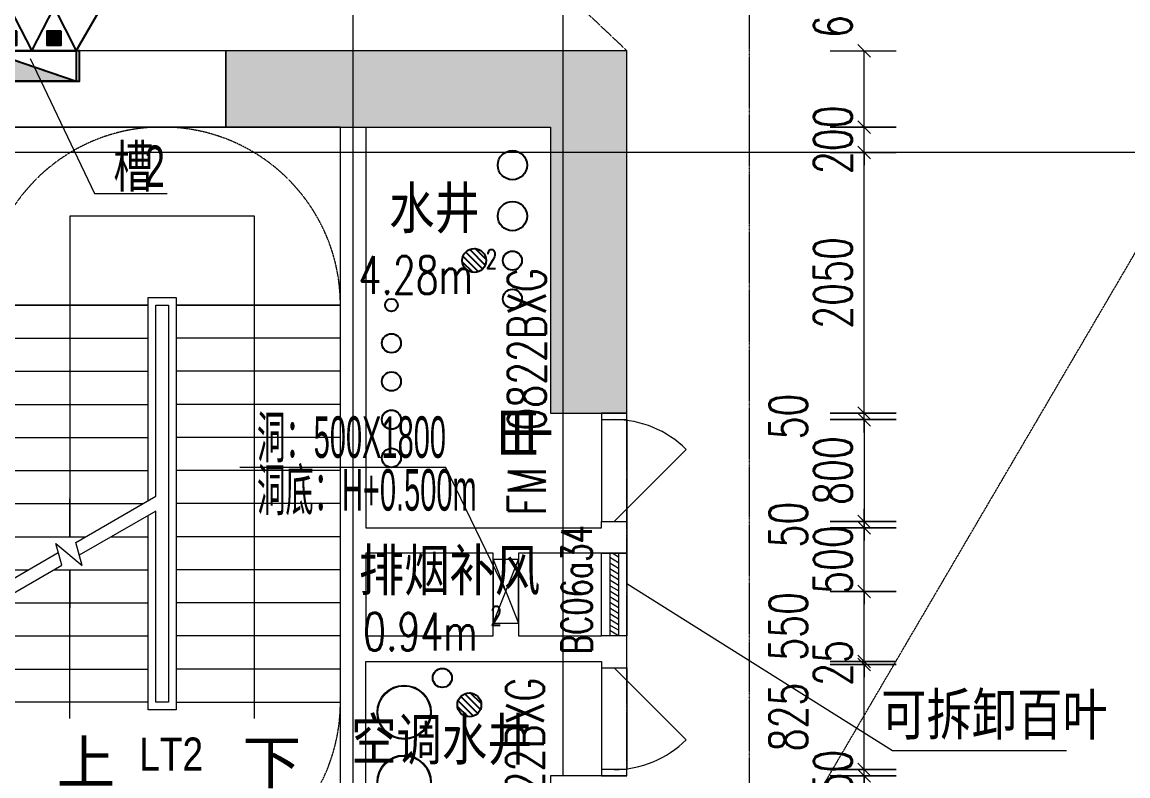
# Model space of a CAD drawing. Header units: millimetres. Extents: x 8533 to 398112, y -117646 to 105276.
# Drawn here: x 180296 to 188982, y 59255 to 65180 of the extents above; entities that cross this region are included whole.
import ezdxf

# ---------------------------------------------------------------- set-up
doc = ezdxf.new("R2010")
doc.units = ezdxf.units.MM
for name, pattern in [('IMPORT-A-D0TE-BF$0$DOTE', [0]), ('IMPORT-A-PMDT-10F$0$DASH _2_', [3.5, 2.5, -1]), ('IMPORT-A-stair-10F$0$DASH', [3.5, 2.5, -1]), ('IMPORT-DASH', [3.5, 2.5, -1]), ('IMPORT-P-XHS-10F$0$DASH', [3.5, 2.5, -1])]:
    doc.linetypes.add(name, pattern=pattern)
for name, color, linetype, lineweight in [('A-D0TE-BF$0$A-Axis-GRID', 1, 'IMPORT-A-D0TE-BF$0$DOTE', 13), ('A-PMDT-10F$0$后幕墙', 3, 'Continuous', 13), ('A-stair-10F$0$A-floor-STAI', 2, 'Continuous', 13), ('A-stair-10F$0$DIM_SYMB', 3, 'Continuous', 13), ('A-stair-10F$0$PUB_TEXT', 7, 'Continuous', 13), ('A-wall-10F$0$A-Dims', 140, 'Continuous', 13), ('A-wall-10F$0$A-Dims-IDEN', 13, 'Continuous', 13), ('A-wall-10F$0$A-wall-ARCH', 7, 'Continuous', 13), ('A-wall-10F$0$A-wall-COL', 30, 'Continuous', 13), ('A-wall-10F$0$A-win', 3, 'Continuous', 13), ('A-wall-10F$0$A-win-TEXT', 212, 'Continuous', 13), ('A-wall-10F$0$DOOR_FIRE', 4, 'Continuous', 13), ('A-wall-10F$0$DOOR_FIRE_TEXT', 7, 'Continuous', 13), ('A-wall-10F$0$PUB_TEXT', 7, 'Continuous', 13), ('A-wall-10F$0$SPACE', 7, 'Continuous', 13), ('H-TJ-10F$0$H-TZ-JZLD', 211, 'Continuous', 13), ('H-TJ-10F$0$H-TZ-JZLDBZ', 4, 'Continuous', 13), ('H-TJ-10F$0$H-TZ-KTTG', 2, 'Continuous', 13), ('P-XHS-10F$0$PTA-PS排水地漏', 10, 'Continuous', 25), ('P-XHS-10F$0$PTA-PS重力废水立管', 21, 'Continuous', 25), ('P-XHS-10F$0$PTA-XH消火栓立管_1区_', 10, 'Continuous', 25), ('P-XHS-10F$0$PTA-XH消火栓箱', 10, 'Continuous', 25), ('P-XHS-10F$0$PTA-XH消防转输立管', 20, 'Continuous', 25), ('P-XHS-10F$0$PTA-YS重力雨水立管', 130, 'Continuous', 25), ('P-XHS-10F$0$PTA-ZP自喷立管2区', 210, 'Continuous', 25), ('P-XHS-10F$0$PTA-ZP自喷立管_1区_', 210, 'Continuous', 25), ('P-XHS-10F$0$消火栓留槽提资', 4, 'Continuous', 13), ('wall-10_12F$0$S-hatch', 253, 'Continuous', 13), ('wall-10_12F$0$S-wall', 31, 'Continuous', 13), ('X-AREA-SS', 3, 'IMPORT-DASH', 13), ('塔楼-ARC-10F-20250714_dwg', 8, 'Continuous', 13)]:
    doc.layers.add(name, color=color, linetype=linetype, lineweight=lineweight)
doc.styles.add('Arial', font='arial.ttf', dxfattribs={"width": 0.7, "height": 326.200771})
doc.styles.add('Arial_2', font='arial.ttf', dxfattribs={"width": 0.5, "height": 326.200771})
doc.styles.add('Arial_5', font='arial.ttf', dxfattribs={"width": 0.8, "height": 326.200771})
doc.styles.add('Arial_8', font='arial.ttf', dxfattribs={"width": 0.8, "height": 260.960617})
doc.styles.add('Arial_9', font='arial.ttf', dxfattribs={"width": 0.63, "height": 326.200771})
doc.styles.add('Simplex', font='simplex_.ttf', dxfattribs={"width": 0.705882, "height": 297.5})
doc.styles.add('Simplex_3', font='simplex_.ttf', dxfattribs={"height": 337.588652})
doc.styles.add('Simplex_4', font='simplex_.ttf', dxfattribs={"width": 0.705882, "height": 238})
doc.styles.add('Simplex_5', font='simplex_.ttf', dxfattribs={"width": 0.705882, "height": 148.75})

# ---------------------------------------------------------------- blocks, each defined once
blk = doc.blocks.new('塔楼-ARC-10F-20250714_dwg_A-D0TE-BF-2024562-10F_ARC_46_000_')
at = {"layer": 'A-D0TE-BF$0$A-Axis-GRID', "linetype": 'Continuous'}
for p, q in [((26600, 800), (26600, 12239.4)), ((28250, 800), (28250, 7769.6)), ((26600, 200), (26600, 800)), ((28250, -2050), (28250, 800)), ((26600, -5600), (26600, 200)), ((28150, 0), (23700, 0)), ((28750, 0), (28150, 0)), ((36020, 0), (28750, 0)), ((28250, -4900), (28250, -2050))]:
    blk.add_line(p, q, dxfattribs=at)
blk = doc.blocks.new('塔楼-ARC-10F-20250714_dwg__U165-2024575-10F_ARC_46_000_')
at = {"layer": 'H-TJ-10F$0$H-TZ-JZLD'}
blk.add_line((0, 250), (200, -250), dxfattribs=at)
at = {"layer": 'H-TJ-10F$0$H-TZ-JZLD', "flags": 128}
blk.add_lwpolyline([(0, -250), (200, -250), (200, 250), (0, 250), (0, -250), (200, 250)], dxfattribs=at)
blk = doc.blocks.new('塔楼-ARC-10F-20250714_dwg__U144-2024596-10F_ARC_46_000_')
at = {"layer": 'H-TJ-10F$0$H-TZ-KTTG'}
for radius in [213, 206, 206]:
    blk.add_circle((0, 0), radius, dxfattribs=at)
blk = doc.blocks.new('塔楼-ARC-10F-20250714_dwg_H-TJ-10F-2024599-10F_ARC_46_000_')
at = {"layer": 'H-TJ-10F$0$H-TZ-JZLDBZ', "flags": 128}
blk.add_lwpolyline([(27800, -3450), (27327.1, -2475.7), (25709.1, -2475.7)], dxfattribs=at)
for name, p in [('塔楼-ARC-10F-20250714_dwg__U165-2024575-10F_ARC_46_000_', (27700, -3450)), ('塔楼-ARC-10F-20250714_dwg__U144-2024596-10F_ARC_46_000_', (27000.4, -4399.6)), ('塔楼-ARC-10F-20250714_dwg__U144-2024596-10F_ARC_46_000_', (27000.4, -4949.6))]:
    blk.add_blockref(name, p)
at = {"layer": 'H-TJ-10F$0$H-TZ-JZLDBZ', "attachment_point": 1, "line_spacing_factor": 0.941778, "style": 'Arial_2'}
for s, insert, char_height, width in [('洞：500X1800', (25845.3, -2073.9), 326.2, 1838.574), ('洞底：H+0.500m', (25845.3, -2488.8), 326.201, 2145.003)]:
    blk.add_mtext(s, dxfattribs=dict(at, insert=insert, char_height=char_height, width=width))
blk = doc.blocks.new('塔楼-ARC-10F-20250714_dwg_H-TJ-10F-V80-10F_ARC_46_000_')
at = {"layer": 'H-TJ-10F$0$H-TZ-JZLDBZ', "flags": 128}
blk.add_lwpolyline([(27800, -3450), (27327.1, -2475.7), (25709.1, -2475.7)], dxfattribs=at)
for name, p in [('塔楼-ARC-10F-20250714_dwg__U165-2024575-10F_ARC_46_000_', (27700, -3450)), ('塔楼-ARC-10F-20250714_dwg__U144-2024596-10F_ARC_46_000_', (27000.4, -4399.6)), ('塔楼-ARC-10F-20250714_dwg__U144-2024596-10F_ARC_46_000_', (27000.4, -4949.6))]:
    blk.add_blockref(name, p)
at = {"layer": 'H-TJ-10F$0$H-TZ-JZLDBZ', "attachment_point": 1, "line_spacing_factor": 0.941778, "style": 'Arial_2'}
for s, insert, char_height, width in [('洞：500X1800', (25845.3, -2073.9), 326.2, 1838.574), ('洞底：H+0.500m', (25845.3, -2488.8), 326.201, 2145.003)]:
    blk.add_mtext(s, dxfattribs=dict(at, insert=insert, char_height=char_height, width=width))
blk = doc.blocks.new('塔楼-ARC-10F-20250714_dwg_wall-10_12F-2024600-10F_ARC_46_000_')
at = {"layer": 'wall-10_12F$0$S-hatch'}
blk.add_hatch(color=256, dxfattribs=at).paths.add_polyline_path([(28150, -2050), (28750, -2050), (28750, 800), (25600, 800), (25600, 200), (28150, 200), (28150, 118.8)], flags=0)
at = {"layer": 'wall-10_12F$0$S-wall'}
for p, q in [((28750, 200), (28750, 800)), ((28750, -2050), (28750, 200))]:
    blk.add_line(p, q, dxfattribs=at)
at = {"layer": 'wall-10_12F$0$S-wall', "flags": 128}
for points in [[(28750, 800), (25600, 800), (25600, 200), (28150, 200)], [(28150, 200), (28150, -2050), (28750, -2050)], [(28750, -4900), (28150, -4900), (28150, -5600)]]:
    blk.add_lwpolyline(points, dxfattribs=at)
blk = doc.blocks.new('塔楼-ARC-10F-20250714_dwg_A-stair-10F-2024607-10F_ARC_46_000_')
at = {"layer": 'A-stair-10F$0$A-floor-STAI'}
for p, q in [((25600, 200), (23700, 200)), ((26500, 200), (25600, 200)), ((23700, -1460), (24990, -1460)), ((26500, -1460), (25210, -1460)), ((23700, -1720), (24990, -1720)), ((26500, -1720), (25210, -1720)), ((23700, -1980), (24990, -1980)), ((26500, -1980), (25210, -1980)), ((23700, -2240), (24990, -2240)), ((26500, -2240), (25210, -2240)), ((23700, -2500), (24990, -2500)), ((26500, -2500), (25210, -2500)), ((23700, -2760), (24950.5, -2760)), ((26500, -2760), (25210, -2760)), ((23700, -3020), (24500.2, -3020)), ((24700.2, -3020), (24990, -3020)), ((26500, -3020), (25210, -3020)), ((23700, -3482), (24283.8, -3144.9)), ((23700, -3280), (24049.8, -3280)), ((24249.8, -3280), (24990, -3280)), ((26500, -3280), (25210, -3280)), ((23799.5, -3540), (24990, -3540)), ((26500, -3540), (25210, -3540)), ((23700, -3800), (24990, -3800)), ((26500, -3800), (25210, -3800)), ((23700, -4060), (24990, -4060)), ((26500, -4060), (25210, -4060)), ((24990, -4320), (23700, -4320))]:
    blk.add_line(p, q, dxfattribs=at)
at = {"layer": 'A-stair-10F$0$A-floor-STAI', "flags": 128}
for points in [[(25210, -4320), (26500, -4320), (26500, -1200), (25210, -1200), (26500, -1200), (26500, 200)], [(23700, -3597.4), (24310.6, -3244.9), (24264.4, -3072.6), (24470.5, -3245.5), (24422.1, -3065.1), (25050, -2702.6), (25050, -1200), (25150, -1200), (25150, -4320), (25050, -4320), (25050, -2818), (24448.9, -3165.1)], [(24990, -2737.2), (24990, -1140), (25210, -1140), (25210, -4380), (24990, -4380), (24990, -2852.7)], [(25050, -2702.6), (25050, -1200), (25150, -1200), (25150, -4320), (25050, -4320), (25050, -2818)]]:
    blk.add_lwpolyline(points, dxfattribs=at)
blk.add_lwpolyline([(23700, -1200), (24990, -1200)], close=True, dxfattribs=at)
at = {"layer": 'A-stair-10F$0$A-floor-STAI', "linetype": 'IMPORT-A-stair-10F$0$DASH'}
for centre, start, end in [((25100, -1200), 360, 180), ((25100, -1200), 0, 180), ((25100, -4320), 179.99905, 360), ((25100, -4320), 179.99905, 360)]:
    blk.add_arc(centre, 1400, start, end, dxfattribs=at)
at = {"layer": 'A-stair-10F$0$DIM_SYMB', "flags": 128}
for points in [[(25825, -4450), (25825, -500), (24375, -500), (24375, -3020), (24375, -2720)], [(24375, -4450), (24375, -3280), (24375, -3580)]]:
    blk.add_lwpolyline(points, dxfattribs=at)
at = {"layer": 'A-stair-10F$0$DIM_SYMB', "color": 7, "char_height": 337.589, "width": 545.242, "attachment_point": 1, "line_spacing_factor": 1.125731, "style": 'Simplex_3'}
for s, insert in [('\\fSimplex|b0|i0|c134|p2|;上', (24270.7, -4623.2)), ('\\fSimplex|b0|i0|c134|p2|;下', (25730.1, -4623.2))]:
    blk.add_mtext(s, dxfattribs=dict(at, insert=insert))
at = {"layer": 'A-stair-10F$0$PUB_TEXT', "insert": (24919, -4598.4), "char_height": 260.96, "width": 583.322, "attachment_point": 1, "line_spacing_factor": 0.941778, "style": 'Arial_8'}
blk.add_mtext('LT2', dxfattribs=at)
blk = doc.blocks.new('塔楼-ARC-10F-20250714_dwg_P-XHS-10F$0$消火栓箱体_留洞750_240_-V82-10F_ARC_46_000_')
at = {"layer": 'P-XHS-10F$0$PTA-XH消火栓箱'}
h = blk.add_hatch(dxfattribs=at)
h.set_pattern_fill('FP_59', color=256, style=0, pattern_type=2)
h.set_pattern_definition([(18.925, (1106908.59, 2309253.54), (-15.591736, 5.3461195), [])])
h.paths.add_polyline_path([(1140961.5, 2311372.9), (1140847, 2311372.9), (1140847, 2311484.4), (1140961.5, 2311484.4)], flags=0)
h = blk.add_hatch(dxfattribs=at)
h.set_pattern_fill('FP_60', color=256, style=0, pattern_type=2)
h.set_pattern_definition([(18.925, (1107258.59, 2309253.54), (-15.591736, 5.3461195), [])])
h.paths.add_polyline_path([(1141311.5, 2311372.9), (1141197, 2311372.9), (1141197, 2311484.4), (1141311.5, 2311484.4)], flags=0)
blk.add_hatch(color=256, dxfattribs=at).paths.add_polyline_path([(1141429.3, 2311090.4), (1141429.3, 2311330.4), (1140729.3, 2311090.4)], flags=0)
at = {"layer": 'P-XHS-10F$0$PTA-XH消火栓立管_1区_', "color": 135}
blk.add_line((1140729.2, 2311330.4), (1140379.2, 2311936.6), dxfattribs=at)
at = {"layer": 'P-XHS-10F$0$PTA-XH消火栓立管_1区_', "color": 135, "flags": 128}
blk.add_lwpolyline([(1140704.3, 2311330.4), (1141454.3, 2311330.4), (1141454.3, 2311090.4), (1140704.3, 2311090.4)], close=True, dxfattribs=at)
at = {"layer": 'P-XHS-10F$0$PTA-XH消火栓立管_1区_', "color": 135, "linetype": 'IMPORT-P-XHS-10F$0$DASH'}
blk.add_arc((1140729.2, 2311330.4), 700, 0, 120, dxfattribs=at)
at = {"layer": 'P-XHS-10F$0$PTA-XH消火栓箱'}
for p, q in [((1141429.3, 2311330.4), (1140729.3, 2311090.4)), ((1141429.3, 2311090.4), (1141429.3, 2311330.4)), ((1140729.3, 2311090.4), (1141429.3, 2311090.4))]:
    blk.add_line(p, q, dxfattribs=at)
at = {"layer": 'P-XHS-10F$0$PTA-XH消火栓箱', "flags": 128}
for points in [[(1140904.3, 2311669.5), (1140729.3, 2311330.4), (1141079.2, 2311330.4)], [(1141254.3, 2311669.5), (1141079.3, 2311330.4), (1141429.2, 2311330.4)]]:
    blk.add_lwpolyline(points, close=True, dxfattribs=at)
for points in [[(1140847, 2311484.4), (1140961.5, 2311484.4), (1140961.5, 2311372.9), (1140847, 2311372.9), (1140847, 2311484.4)], [(1141197, 2311484.4), (1141311.5, 2311484.4), (1141311.5, 2311372.9), (1141197, 2311372.9), (1141197, 2311484.4)], [(1141429.3, 2311330.4), (1141079.3, 2311330.4), (1140729.3, 2311330.4), (1141429.3, 2311330.4), (1140729.3, 2311330.4), (1140729.3, 2311090.4), (1141429.3, 2311090.4), (1141429.3, 2311330.4), (1140729.3, 2311090.4)]]:
    blk.add_lwpolyline(points, dxfattribs=at)
blk = doc.blocks.new('塔楼-ARC-10F-20250714_dwg_P-XHS-10F$0$$TwtSys$00000141-2024618-10F_ARC_46_000_')
at = {"layer": 'P-XHS-10F$0$PTA-PS排水地漏', "flags": 128}
for points in [[(-10.1, 91.8), (-94.2, 7.7)], [(35.1, 87.2), (-87.2, -35.1)], [(66.5, 66.5), (-66.5, -66.5)], [(87.6, 32.9), (-32.4, -87.1)], [(92.3, -11.4), (11.4, -92.3)]]:
    blk.add_lwpolyline(points, close=True, dxfattribs=at)
at = {"layer": 'P-XHS-10F$0$PTA-PS排水地漏'}
blk.add_circle((0, 0), 94, dxfattribs=at)
blk.add_circle((0, 0), 94, dxfattribs=at)
blk = doc.blocks.new('塔楼-ARC-10F-20250714_dwg_P-XHS-10F-2024623-10F_ARC_46_000_')
at = {"layer": 'P-XHS-10F$0$PTA-PS重力废水立管'}
for centre in [(27850.9, -849.6), (27300.5, -4130)]:
    blk.add_circle(centre, 75, dxfattribs=at)
at = {"layer": 'P-XHS-10F$0$PTA-XH消防转输立管'}
for centre in [(27850.9, -99.6), (27850.9, -499.6)]:
    blk.add_circle(centre, 115, dxfattribs=at)
at = {"layer": 'P-XHS-10F$0$PTA-YS重力雨水立管'}
blk.add_circle((27850.9, -1149.6), 75, dxfattribs=at)
at = {"layer": 'P-XHS-10F$0$PTA-ZP自喷立管2区'}
for centre in [(26900.9, -1499.6), (26900.9, -1799.6), (26900.5, -2100), (26900.5, -2400)]:
    blk.add_circle(centre, 75, dxfattribs=at)
at = {"layer": 'P-XHS-10F$0$PTA-ZP自喷立管_1区_'}
blk.add_circle((26900.9, -1199.6), 50, dxfattribs=at)
at = {"layer": 'P-XHS-10F$0$消火栓留槽提资', "flags": 128}
blk.add_lwpolyline([(24062.4, 739.1), (24569.1, -322.7), (25138.6, -322.7)], dxfattribs=at)
at = {"extrusion": (0, 0, -1), "zscale": -1, "rotation": 359.9856960209426}
blk.add_blockref('塔楼-ARC-10F-20250714_dwg_P-XHS-10F$0$消火栓箱体_留洞750_240_-V82-10F_ARC_46_000_', (-1165731.7, -2310245.4), dxfattribs=at)
at = {"rotation": 270}
for p in [(27550.9, -849.6), (27512.6, -4342.1)]:
    blk.add_blockref('塔楼-ARC-10F-20250714_dwg_P-XHS-10F$0$$TwtSys$00000141-2024618-10F_ARC_46_000_', p, dxfattribs=at)
at = {"layer": 'P-XHS-10F$0$消火栓留槽提资', "color": 7, "char_height": 326.201, "attachment_point": 1, "line_spacing_factor": 0.941778}
for s, insert, width, style in [('\\fArial|b0|i0|c134|p34|;\\W.7;槽', (24717.1, 54.1), 422.661, 'Arial'), ('\\fArial|b0|i0|c134|p34|;\\W.63;2', (24962.1, 54.1), 190.197, 'Arial_9')]:
    blk.add_mtext(s, dxfattribs=dict(at, insert=insert, width=width, style=style))
blk = doc.blocks.new('塔楼-ARC-10F-20250714_dwg_A-wall-10F$0$$DorLib2D$00000114-2024789-10F_ARC_46_000_')
at = {"layer": 'A-wall-10F$0$DOOR_FIRE'}
blk.add_line((28650, -2900), (29215.7, -2334.3), dxfattribs=at)
blk.add_arc((28650, -2900), 800, 45, 90, dxfattribs=at)
blk = doc.blocks.new('塔楼-ARC-10F-20250714_dwg_A-wall-10F$0$$WINLIB2D$00000039-2024790-10F_ARC_46_000_')
at = {"layer": 'A-wall-10F$0$A-win'}
for p, q in [((28616.7, -3150), (28616.7, -3800)), ((28683.3, -3225.5), (28616.7, -3183.8)), ((28683.3, -3181.3), (28633.3, -3150)), ((28683.3, -3269.7), (28616.7, -3228)), ((28683.3, -3313.9), (28616.7, -3272.2)), ((28683.3, -3358.1), (28616.7, -3316.4)), ((28683.3, -3402.3), (28616.7, -3360.6)), ((28683.3, -3446.4), (28616.7, -3404.8)), ((28683.3, -3490.6), (28616.7, -3449)), ((28683.3, -3534.8), (28616.7, -3493.2)), ((28683.3, -3579), (28616.7, -3537.4)), ((28683.3, -3623.2), (28616.7, -3581.6)), ((28683.3, -3667.4), (28616.7, -3625.8)), ((28683.3, -3711.6), (28616.7, -3669.9)), ((28683.3, -3755.8), (28616.7, -3714.1))]:
    blk.add_line(p, q, dxfattribs=at)
at = {"layer": 'A-wall-10F$0$A-win', "flags": 128}
blk.add_lwpolyline([(28550, -3150), (28750, -3150), (28750, -3800), (28550, -3800)], close=True, dxfattribs=at)
blk.add_lwpolyline([(28683.3, -3150), (28683.3, -3800), (28616.7, -3758.3)], dxfattribs=at)
blk = doc.blocks.new('塔楼-ARC-10F-20250714_dwg_A-wall-10F$0$$DorLib2D$00000114-2024791-10F_ARC_46_000_')
at = {"layer": 'A-wall-10F$0$DOOR_FIRE'}
blk.add_line((28650, -4050), (29215.7, -4615.7), dxfattribs=at)
blk.add_arc((28650, -4050), 800, 270, 315, dxfattribs=at)
blk = doc.blocks.new('塔楼-ARC-10F-20250714_dwg_A-wall-10F$0$_ArchTick-2024809-10F_ARC_46_000_')
at = {"layer": 'A-wall-10F$0$A-Dims'}
blk.add_line((-0.5, -0.5), (0.5, 0.5), dxfattribs=at)
blk = doc.blocks.new('塔楼-ARC-10F-20250714_dwg_A-wall-10F-2024810-10F_ARC_46_000_')
at = {"layer": 'A-wall-10F$0$A-Dims'}
for p, q in [((30347.4, 800), (30864.6, 800)), ((30614.6, 200), (30614.6, 800)), ((30614.6, -2900), (30614.6, -2800))]:
    blk.add_line(p, q, dxfattribs=at)
at = {"layer": 'A-wall-10F$0$A-Dims', "flags": 128}
for points in [[(30614.6, 0), (30614.6, 200), (30614.6, 300)], [(30614.6, -2050), (30614.6, 0), (30614.6, -100)], [(30614.6, -2100), (30614.6, -2050), (30614.6, -1950)], [(30614.6, -2200), (30614.6, -2100), (30614.6, -2900), (30614.6, -2950), (30614.6, -3050)], [(30614.6, -3450), (30614.6, -2950), (30614.6, -2850)], [(30614.6, -4000), (30614.6, -3450), (30614.6, -3550)], [(30614.6, -4025), (30614.6, -4000), (30614.6, -3900)], [(30614.6, -4850), (30614.6, -4025), (30614.6, -4125)], [(30614.6, -4900), (30614.6, -4850), (30614.6, -4750)], [(30614.6, -5000), (30614.6, -4900), (30614.6, -5600), (30614.6, -5750), (30614.6, -5850)]]:
    blk.add_lwpolyline(points, dxfattribs=at)
for points in [[(30864.6, 200), (30347.4, 200)], [(30864.6, 0), (30347.4, 0)], [(30864.6, -2050), (30347.4, -2050)], [(30864.6, -2100), (30347.4, -2100)], [(30864.6, -2900), (30347.4, -2900)], [(30864.6, -2950), (30347.4, -2950)], [(30864.6, -3450), (30347.4, -3450)], [(30864.6, -4000), (30347.4, -4000)], [(30864.6, -4025), (30347.4, -4025)], [(30864.6, -4850), (30347.4, -4850)], [(30864.6, -4900), (30347.4, -4900)]]:
    blk.add_lwpolyline(points, close=True, dxfattribs=at)
at = {"layer": 'A-wall-10F$0$A-Dims-IDEN', "flags": 128}
blk.add_lwpolyline([(28750, -3388.4), (30836.6, -4699.8), (32204.3, -4699.8)], dxfattribs=at)
at = {"layer": 'A-wall-10F$0$A-wall-ARCH', "flags": 128}
for points in [[(25600, 200), (25600, 800), (23700, 800), (23700, 200)], [(28550, -2050), (28550, -2100), (28750, -2100), (28750, -2050)], [(27700, -3800), (27700, -3150), (26700, -3150), (26700, -3800)], [(28750, -4900), (28750, -4850), (28550, -4850), (28550, -4900)]]:
    blk.add_lwpolyline(points, close=True, dxfattribs=at)
for points in [[(26500, -5600), (26500, -3900), (26500, -3070), (26500, 200), (26700, 200), (26700, -2950), (27800, -2950), (28550, -2950), (28550, -2900), (28750, -2900), (28750, -3050), (28750, -3150), (28550, -3150), (27900, -3150), (27900, -3800), (28550, -3800)], [(26700, -5600), (26700, -4000), (27800, -4000), (28550, -4000), (28550, -4050), (28750, -4050), (28750, -3900), (28750, -3800), (28550, -3800)]]:
    blk.add_lwpolyline(points, dxfattribs=at)
at = {"layer": 'A-wall-10F$0$A-wall-COL', "flags": 128}
blk.add_lwpolyline([(25600, 200), (28150, 200), (28150, -2050), (28750, -2050), (28750, 800), (25600, 800)], close=True, dxfattribs=at)
at = {"layer": 'A-wall-10F$0$DOOR_FIRE'}
for p, q in [((28550, -2100), (28550, -2900)), ((28750, -2100), (28750, -2900)), ((28550, -4050), (28550, -4850)), ((28750, -4050), (28750, -4850))]:
    blk.add_line(p, q, dxfattribs=at)
at = {"xscale": 100, "yscale": 100, "zscale": 100}
for p, rotation in [((30614.6, 800), 90), ((30614.6, 200), 270), ((30614.6, 200), 270), ((30614.6, 0), 90), ((30614.6, 0), 90), ((30614.6, -2050), 270), ((30614.6, -2050), 270), ((30614.6, -2100), 90), ((30614.6, -2100), 90), ((30614.6, -2900), 270), ((30614.6, -2900), 270), ((30614.6, -2950), 270), ((30614.6, -2950), 90), ((30614.6, -3450), 90), ((30614.6, -3450), 90), ((30614.6, -4000), 270), ((30614.6, -4000), 270), ((30614.6, -4025), 90), ((30614.6, -4025), 90), ((30614.6, -4850), 270), ((30614.6, -4850), 270), ((30614.6, -4900), 90), ((30614.6, -4900), 90)]:
    blk.add_blockref('塔楼-ARC-10F-20250714_dwg_A-wall-10F$0$_ArchTick-2024809-10F_ARC_46_000_', p, dxfattribs=dict(at, rotation=rotation))
for name in ['塔楼-ARC-10F-20250714_dwg_A-wall-10F$0$$DorLib2D$00000114-2024789-10F_ARC_46_000_', '塔楼-ARC-10F-20250714_dwg_A-wall-10F$0$$WINLIB2D$00000039-2024790-10F_ARC_46_000_', '塔楼-ARC-10F-20250714_dwg_A-wall-10F$0$$DorLib2D$00000114-2024791-10F_ARC_46_000_']:
    blk.add_blockref(name, (0, 0))
at = {"layer": 'A-wall-10F$0$A-Dims', "color": 7, "char_height": 297.5, "attachment_point": 2, "rotation": 90, "line_spacing_factor": 1.125731, "style": 'Simplex'}
for s, insert, width in [('600', (30219.7, 1170), 688.422), ('200', (30219.7, 100), 688.422), ('2050', (30219.7, -1025), 917.896), ('50', (29869.7, -2075), 458.948), ('800', (30219.7, -2500), 688.422), ('50', (29869.7, -2925), 458.948), ('500', (30219.7, -3200), 688.422), ('550', (29869.7, -3725), 688.422), ('25', (30219.7, -4012.5), 458.948), ('825', (29869.7, -4437.5), 688.422), ('50', (30219.7, -4875), 458.948)]:
    blk.add_mtext(s, dxfattribs=dict(at, insert=insert, width=width))
at = {"layer": 'A-wall-10F$0$A-Dims-IDEN', "color": 7, "insert": (30747.8, -4253.1), "char_height": 326.2, "width": 2430.299, "attachment_point": 1, "line_spacing_factor": 0.941778, "style": 'Arial_5'}
blk.add_mtext('可拆卸百叶', dxfattribs=at)
at = {"layer": 'A-wall-10F$0$A-win-TEXT', "insert": (28237.7, -3943.4), "char_height": 238, "width": 1368.265, "attachment_point": 1, "rotation": 90, "line_spacing_factor": 1.125731, "style": 'Simplex_4'}
blk.add_mtext('BC06a34', dxfattribs=at)
at = {"layer": 'A-wall-10F$0$DOOR_FIRE_TEXT', "attachment_point": 1, "rotation": 90, "line_spacing_factor": 1.125731}
for s, insert, char_height, width, style in [('0822BXG', (27815.7, -2186.7), 297.5, 1674.443, 'Simplex'), ('\\fSimplex|b0|i0|c134|p2|;甲', (27782.2, -2432.5), 337.589, 545.242, 'Simplex_3'), ('FM', (27815.7, -2852.5), 297.5, 484.047, 'Simplex'), ('0822BXG', (27801.5, -5405.1), 297.5, 1674.443, 'Simplex')]:
    blk.add_mtext(s, dxfattribs=dict(at, insert=insert, char_height=char_height, width=width, style=style))
at = {"layer": 'A-wall-10F$0$PUB_TEXT', "char_height": 326.2, "attachment_point": 1, "line_spacing_factor": 0.941778, "style": 'Arial_5'}
for s, insert, width in [('水井', (26882.8, -272.1), 972.12), ('排烟补风', (26645, -3119.6), 1944.239), ('空调水井', (26584.7, -4449.4), 1944.239)]:
    blk.add_mtext(s, dxfattribs=dict(at, insert=insert, width=width))
at = {"layer": 'A-wall-10F$0$SPACE', "attachment_point": 1, "line_spacing_factor": 1.125731}
for s, insert, char_height, width, style in [('\\fSimplex|b0|i0|c134|p2|;\\W.70588;2', (27642.2, -763.7), 148.75, 114.743, 'Simplex_5'), ('4.28m', (26642.2, -814.5), 297.5, 1147.37, 'Simplex'), ('0.94m', (26678.2, -3617.4), 297.5, 1147.37, 'Simplex'), ('\\fSimplex|b0|i0|c134|p2|;\\W.70588;2', (27678.2, -3566.6), 148.75, 114.743, 'Simplex_5')]:
    blk.add_mtext(s, dxfattribs=dict(at, insert=insert, char_height=char_height, width=width, style=style))
blk = doc.blocks.new('塔楼-ARC-10F-20250714_dwg_A-PMDT-10F-2024812-10F_ARC_46_000_')
at = {"layer": 'A-PMDT-10F$0$后幕墙', "color": 215, "linetype": 'IMPORT-A-PMDT-10F$0$DASH _2_', "flags": 128}
blk.add_lwpolyline([(29711.2, 2981.7), (29711.2, -14999), (28750, -14999)], dxfattribs=at)
for name in ['塔楼-ARC-10F-20250714_dwg_A-wall-10F-2024810-10F_ARC_46_000_', '塔楼-ARC-10F-20250714_dwg_A-D0TE-BF-2024562-10F_ARC_46_000_', '塔楼-ARC-10F-20250714_dwg_P-XHS-10F-2024623-10F_ARC_46_000_', '塔楼-ARC-10F-20250714_dwg_H-TJ-10F-2024599-10F_ARC_46_000_', '塔楼-ARC-10F-20250714_dwg_H-TJ-10F-V80-10F_ARC_46_000_', '塔楼-ARC-10F-20250714_dwg_wall-10_12F-2024600-10F_ARC_46_000_', '塔楼-ARC-10F-20250714_dwg_A-stair-10F-2024607-10F_ARC_46_000_']:
    blk.add_blockref(name, (0, 0))
blk = doc.blocks.new('塔楼-ARC-10F-20250714_dwg-2024558-10F_ARC_46_000_')
at = {"layer": 'X-AREA-SS', "color": 251}
for p, q in [((1201958, 603205.4), (1212558, 621315.5)), ((1201958, 608765.5), (1201958, 611615.5)), ((1201958, 605915.5), (1201958, 608765.5))]:
    blk.add_line(p, q, dxfattribs=at)
at = {"layer": 'X-AREA-SS', "color": 251, "flags": 128}
blk.add_lwpolyline([(1201958, 611615.5), (1191708, 621315.5), (1181458, 611615.5)], dxfattribs=at)
blk.add_blockref('塔楼-ARC-10F-20250714_dwg_A-PMDT-10F-2024812-10F_ARC_46_000_', (1173208, 610815.5))

msp = doc.modelspace()

# ---------------------------------------------------------------- block references
at = {"layer": '塔楼-ARC-10F-20250714_dwg', "color": 7}
msp.add_blockref('塔楼-ARC-10F-20250714_dwg-2024558-10F_ARC_46_000_', (-1016911.6, -546660.4), dxfattribs=at)

doc.saveas('drawing.dxf')
